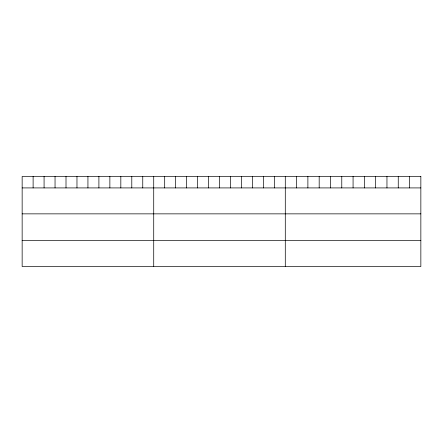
<?xml version="1.0" encoding="UTF-8"?>
<svg xmlns="http://www.w3.org/2000/svg" width="443" height="443" viewBox="0 0 443 443"><rect width="100%" height="100%" fill="white"/><g stroke="black" fill="none" stroke-linecap="round" stroke-linejoin="round"><path stroke-width="0.66" d="M22.15 187.915L420.85 187.915M22.15 213.858L420.85 213.858M22.15 240.588L420.85 240.588M409.553 176.464L409.553 187.915M398.257 176.464L398.257 187.915M386.96 176.464L386.96 187.915M375.664 176.464L375.664 187.915M364.367 176.464L364.367 187.915M353.071 176.464L353.071 187.915M341.774 176.464L341.774 187.915M330.478 176.464L330.478 187.915M319.181 176.464L319.181 187.915M307.885 176.464L307.885 187.915M296.589 176.464L296.589 187.915M285.292 176.464L285.292 266.536M274.328 176.464L274.328 187.915M263.363 176.464L263.363 187.915M252.399 176.464L252.399 187.915M241.435 176.464L241.435 187.915M230.471 176.464L230.471 187.915M219.506 176.464L219.506 187.915M208.542 176.464L208.542 187.915M197.578 176.464L197.578 187.915M186.614 176.464L186.614 187.915M175.649 176.464L175.649 187.915M164.685 176.464L164.685 187.915M153.721 176.464L153.721 266.536M142.757 176.464L142.757 187.915M131.792 176.464L131.792 187.915M120.828 176.464L120.828 187.915M109.864 176.464L109.864 187.915M98.9 176.464L98.9 187.915M87.936 176.464L87.936 187.915M76.971 176.464L76.971 187.915M66.007 176.464L66.007 187.915M55.043 176.464L55.043 187.915M44.078 176.464L44.078 187.915M33.114 176.464L33.114 187.915M420.85 176.464L22.15 176.464L22.15 266.536L420.85 266.536L420.85 176.464"/></g></svg>
